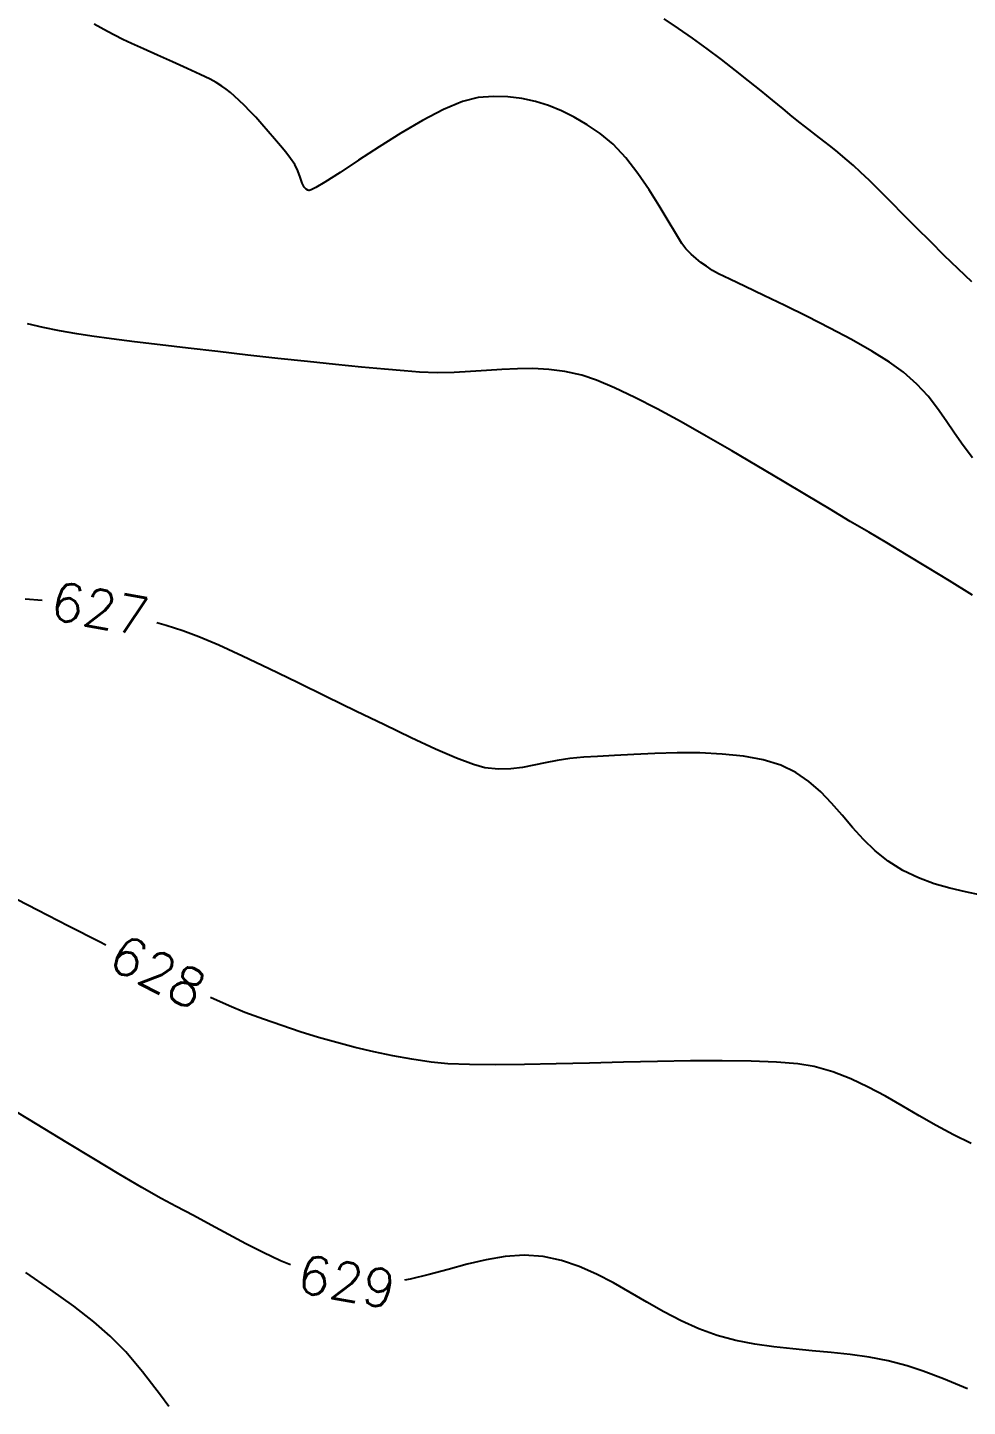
# Model space of a CAD drawing. Header units: feet. Extents: x 26064 to 27719, y 16802 to 28989.
# Drawn here: x 26317.5 to 26376.8, y 17744.7 to 17831.7 of the extents above; entities that cross this region are included whole.
import ezdxf

# ---------------------------------------------------------------- set-up
doc = ezdxf.new("R2010")
doc.units = ezdxf.units.FT
doc.header["$LTSCALE"] = 50
doc.header["$MEASUREMENT"] = 0
doc.linetypes.add('HIDDEN', pattern=[0.375, 0.25, -0.125])
doc.linetypes.add('HIDN25', pattern=[0.0938, 0.0625, -0.0313])
doc.layers.add('CONT-MJR', color=160, linetype='HIDDEN')
doc.layers.add('CONT-MNR', color=55, linetype='HIDN25')
doc.styles.add('l60', font='simplex', dxfattribs={"height": 2.4})

msp = doc.modelspace()

# ---------------------------------------------------------------- linework, layer by layer
at = {"layer": 'CONT-MJR', "color": 7}
for p, q in [((26322.14293, 17831.69951, 625), (26321.72305, 17831.92434, 625)), ((26322.56079, 17831.46961, 625), (26322.14293, 17831.69951, 625)), ((26323.01122, 17831.22767, 625), (26322.56079, 17831.46961, 625)), ((26323.52884, 17830.96672, 625), (26323.01122, 17831.22767, 625)), ((26324.07988, 17830.70887, 625), (26323.52884, 17830.96672, 625)), ((26324.83772, 17830.36527, 625), (26324.07988, 17830.70887, 625)), ((26325.72559, 17829.96707, 625), (26324.83772, 17830.36527, 625)), ((26326.66674, 17829.54539, 625), (26325.72559, 17829.96707, 625)), ((26327.58441, 17829.13138, 625), (26326.66674, 17829.54539, 625)), ((26328.40182, 17828.75617, 625), (26327.58441, 17829.13138, 625)), ((26329.04222, 17828.45091, 625), (26328.40182, 17828.75617, 625)), ((26329.42884, 17828.24672, 625), (26329.04222, 17828.45091, 625)), ((26329.76738, 17828.02911, 625), (26329.42884, 17828.24672, 625)), ((26330.05292, 17827.82339, 625), (26329.76738, 17828.02911, 625)), ((26330.31418, 17827.61247, 625), (26330.05292, 17827.82339, 625)), ((26330.5799, 17827.37927, 625), (26330.31418, 17827.61247, 625)), ((26330.87884, 17827.10672, 625), (26330.5799, 17827.37927, 625)), ((26331.20931, 17826.79126, 625), (26330.87884, 17827.10672, 625)), ((26331.55293, 17826.44026, 625), (26331.20931, 17826.79126, 625)), ((26344.95811, 17827.05141, 625), (26343.76486, 17826.55097, 625)), ((26345.95884, 17827.29672, 625), (26344.95811, 17827.05141, 625)), ((26346.91517, 17827.3601, 625), (26345.95884, 17827.29672, 625)), ((26347.82848, 17827.33989, 625), (26346.91517, 17827.3601, 625)), ((26348.70628, 17827.2382, 625), (26347.82848, 17827.33989, 625)), ((26349.55611, 17827.05719, 625), (26348.70628, 17827.2382, 625)), ((26350.38548, 17826.79896, 625), (26349.55611, 17827.05719, 625)), ((26351.20192, 17826.46567, 625), (26350.38548, 17826.79896, 625)), ((26331.91331, 17826.05299, 625), (26331.55293, 17826.44026, 625)), ((26332.29407, 17825.62872, 625), (26331.91331, 17826.05299, 625)), ((26342.4455, 17825.86268, 625), (26341.06647, 17825.05382, 625)), ((26343.76486, 17826.55097, 625), (26342.4455, 17825.86268, 625)), ((26352.01294, 17826.05945, 625), (26351.20192, 17826.46567, 625)), ((26352.82607, 17825.58242, 625), (26352.01294, 17826.05945, 625)), ((26332.69884, 17825.16672, 625), (26332.29407, 17825.62872, 625)), ((26333.10181, 17824.70072, 625), (26332.69884, 17825.16672, 625)), ((26341.06647, 17825.05382, 625), (26339.69418, 17824.19169, 625)), ((26353.64884, 17825.03672, 625), (26352.82607, 17825.58242, 625)), ((26354.47051, 17824.34932, 625), (26353.64884, 17825.03672, 625)), ((26333.4734, 17824.26248, 625), (26333.10181, 17824.70072, 625)), ((26333.8115, 17823.84822, 625), (26333.4734, 17824.26248, 625)), ((26339.69418, 17824.19169, 625), (26338.39507, 17823.34355, 625)), ((26355.26681, 17823.48699, 625), (26354.47051, 17824.34932, 625)), ((26334.11401, 17823.45422, 625), (26333.8115, 17823.84822, 625)), ((26334.37884, 17823.07672, 625), (26334.11401, 17823.45422, 625)), ((26338.39507, 17823.34355, 625), (26337.23555, 17822.5767, 625)), ((26356.02492, 17822.51156, 625), (26355.26681, 17823.48699, 625)), ((26334.57914, 17822.68334, 625), (26334.37884, 17823.07672, 625)), ((26334.72063, 17822.2756, 625), (26334.57914, 17822.68334, 625)), ((26334.84996, 17821.90054, 625), (26334.72063, 17822.2756, 625)), ((26337.23555, 17822.5767, 625), (26336.28205, 17821.95842, 625)), ((26356.73202, 17821.48488, 625), (26356.02492, 17822.51156, 625)), ((26334.97603, 17821.65565, 625), (26334.84996, 17821.90054, 625)), ((26335.09946, 17821.51997, 625), (26334.97603, 17821.65565, 625)), ((26335.20109, 17821.45802, 625), (26335.09946, 17821.51997, 625)), ((26335.25883, 17821.43672, 625), (26335.20109, 17821.45802, 625)), ((26335.29697, 17821.43469, 625), (26335.25883, 17821.43672, 625)), ((26335.41975, 17821.47054, 625), (26335.29697, 17821.43469, 625)), ((26335.71223, 17821.61599, 625), (26335.41975, 17821.47054, 625)), ((26336.28205, 17821.95842, 625), (26335.71223, 17821.61599, 625)), ((26357.37531, 17820.46877, 625), (26356.73202, 17821.48488, 625)), ((26357.94194, 17819.52506, 625), (26357.37531, 17820.46877, 625)), ((26358.41912, 17818.71559, 625), (26357.94194, 17819.52506, 625)), ((26358.79403, 17818.1022, 625), (26358.41912, 17818.71559, 625)), ((26359.05384, 17817.74672, 625), (26358.79403, 17818.1022, 625)), ((26359.38824, 17817.41408, 625), (26359.05384, 17817.74672, 625)), ((26359.6968, 17817.13939, 625), (26359.38824, 17817.41408, 625)), ((26360.00666, 17816.89552, 625), (26359.6968, 17817.13939, 625)), ((26360.34495, 17816.65534, 625), (26360.00666, 17816.89552, 625)), ((26360.73884, 17816.39172, 625), (26360.34495, 17816.65534, 625)), ((26361.11886, 17816.18534, 625), (26360.73884, 17816.39172, 625)), ((26361.82639, 17815.83905, 625), (26361.11886, 17816.18534, 625)), ((26362.79994, 17815.37431, 625), (26361.82639, 17815.83905, 625)), ((26363.97806, 17814.81257, 625), (26362.79994, 17815.37431, 625)), ((26365.29926, 17814.17529, 625), (26363.97806, 17814.81257, 625)), ((26366.70207, 17813.48392, 625), (26365.29926, 17814.17529, 625)), ((26368.12503, 17812.75992, 625), (26366.70207, 17813.48392, 625)), ((26369.50666, 17812.02475, 625), (26368.12503, 17812.75992, 625)), ((26370.78548, 17811.29985, 625), (26369.50666, 17812.02475, 625)), ((26371.90003, 17810.60669, 625), (26370.78548, 17811.29985, 625)), ((26372.78883, 17809.96672, 625), (26371.90003, 17810.60669, 625)), ((26373.6291, 17809.21739, 625), (26372.78883, 17809.96672, 625)), ((26374.3299, 17808.45412, 625), (26373.6291, 17809.21739, 625)), ((26374.93123, 17807.68115, 625), (26374.3299, 17808.45412, 625)), ((26375.47305, 17806.90271, 625), (26374.93123, 17807.68115, 625)), ((26375.99535, 17806.12303, 625), (26375.47305, 17806.90271, 625)), ((26376.5381, 17805.34636, 625), (26375.99535, 17806.12303, 625)), ((26377.14128, 17804.57692, 625), (26376.5381, 17805.34636, 625)), ((26318.99583, 17752.08029, 630), (26317.41168, 17753.17395, 630)), ((26320.4377, 17751.03418, 630), (26318.99583, 17752.08029, 630)), ((26321.69923, 17750.05458, 630), (26320.4377, 17751.03418, 630)), ((26322.7424, 17749.16048, 630), (26321.69923, 17750.05458, 630)), ((26323.71512, 17748.16562, 630), (26322.7424, 17749.16048, 630)), ((26324.77806, 17746.90569, 630), (26323.71512, 17748.16562, 630)), ((26325.91229, 17745.43256, 630), (26324.77806, 17746.90569, 630)), ((26326.43064, 17744.71858, 630), (26325.91229, 17745.43256, 630))]:
    msp.add_line(p, q, dxfattribs=at)
at = {"layer": 'CONT-MNR', "color": 7, "extrusion": (-0.566668, -0.823946, 0)}
msp.add_line((26358.59783, 17831.65137, 624), (26357.69244, 17832.27405, 624), dxfattribs=at)
at = {"layer": 'CONT-MNR', "color": 7, "extrusion": (-0.573735, -0.819041, 0)}
msp.add_line((26359.46369, 17831.04483, 624), (26358.59783, 17831.65137, 624), dxfattribs=at)
at = {"layer": 'CONT-MNR', "color": 7, "extrusion": (-0.585379, -0.810759, 0)}
msp.add_line((26360.39394, 17830.37318, 624), (26359.46369, 17831.04483, 624), dxfattribs=at)
at = {"layer": 'CONT-MNR', "color": 7, "extrusion": (-0.599584, -0.800312, 0)}
msp.add_line((26361.3015, 17829.69325, 624), (26360.39394, 17830.37318, 624), dxfattribs=at)
at = {"layer": 'CONT-MNR', "color": 7}
for p, q in [((26362.17738, 17829.01709, 624), (26361.3015, 17829.69325, 624)), ((26367.29812, 17824.90841, 624), (26366.80884, 17825.28661, 624)), ((26368.63852, 17823.85594, 624), (26368.19219, 17824.21486, 624)), ((26369.1121, 17823.45986, 624), (26368.63852, 17823.85594, 624)), ((26370.07968, 17822.59245, 624), (26369.63369, 17823.00483, 624)), ((26371.28038, 17821.41715, 624), (26370.63375, 17822.05674, 624)), ((26372.78919, 17819.9041, 624), (26372.00404, 17820.69312, 624)), ((26376.23406, 17816.48709, 624), (26375.35826, 17817.34159, 624)), ((26321.58397, 17812.24764, 626), (26320.62527, 17812.3886, 626)), ((26322.81138, 17812.08182, 626), (26321.58397, 17812.24764, 626)), ((26325.89374, 17811.69569, 626), (26324.26286, 17811.89617, 626)), ((26327.65937, 17811.48539, 626), (26325.89374, 17811.69569, 626)), ((26333.31817, 17810.84578, 626), (26331.41624, 17811.05543, 626)), ((26336.94573, 17810.46225, 626), (26335.17622, 17810.64639, 626)), ((26349.40756, 17810.19771, 626), (26348.42634, 17810.1915, 626)), ((26353.42227, 17809.4676, 626), (26352.48527, 17809.7786, 626)), ((26354.54915, 17808.99352, 626), (26353.42227, 17809.4676, 626)), ((26355.8348, 17808.3803, 626), (26354.54915, 17808.99352, 626)), ((26360.33357, 17805.94555, 626), (26358.7581, 17806.83235, 626)), ((26366.66897, 17802.20534, 626), (26365.14227, 17803.12141, 626)), ((26369.42155, 17800.55497, 626), (26368.10576, 17801.34187, 626)), ((26370.58527, 17799.8686, 626), (26369.42155, 17800.55497, 626)), ((26318.4456, 17795.5637, 627), (26317.36655, 17795.65416, 627)), ((26326.27104, 17793.98607, 627), (26325.68224, 17794.16006, 627)), ((26327.32655, 17793.65416, 627), (26326.27104, 17793.98607, 627)), ((26334.54096, 17790.39874, 627), (26332.75772, 17791.26343, 627)), ((26338.23402, 17788.59027, 627), (26336.38468, 17789.4962, 627)), ((26341.73018, 17786.90616, 627), (26340.03414, 17787.71544, 627)), ((26355.76639, 17785.85276, 627), (26354.54541, 17785.78077, 627)), ((26357.10032, 17785.91534, 627), (26355.76639, 17785.85276, 627)), ((26346.37655, 17785.01416, 627), (26345.64533, 17785.21645, 627)), ((26352.61655, 17785.67416, 627), (26351.72878, 17785.60659, 627)), ((26365.03655, 17785.17416, 627), (26363.93967, 17785.51267, 627)), ((26365.97987, 17784.7135, 627), (26365.03655, 17785.17416, 627)), ((26367.55951, 17783.48793, 627), (26366.81174, 17784.14338, 627)), ((26370.25661, 17780.49457, 627), (26369.57173, 17781.25045, 627)), ((26371.81167, 17779.11233, 627), (26370.99414, 17779.77384, 627)), ((26376.68947, 17777.18126, 627), (26375.69694, 17777.41118, 627)), ((26331.23698, 17769.57672, 628), (26330.24694, 17769.98433, 628)), ((26334.71852, 17768.36276, 628), (26333.56266, 17768.74497, 628)), ((26340.55991, 17766.84019, 628), (26339.37237, 17767.08857, 628)), ((26341.76368, 17766.62247, 628), (26340.55991, 17766.84019, 628)), ((26342.98698, 17766.43672, 628), (26341.76368, 17766.62247, 628)), ((26347.0412, 17766.28093, 628), (26345.41156, 17766.29258, 628)), ((26348.87906, 17766.29806, 628), (26347.0412, 17766.28093, 628)), ((26350.87263, 17766.33535, 628), (26348.87906, 17766.29806, 628)), ((26355.11683, 17766.43598, 628), (26352.96939, 17766.3842, 628)), ((26359.35371, 17766.51386, 628), (26357.26245, 17766.48207, 628)), ((26361.33813, 17766.52274, 628), (26359.35371, 17766.51386, 628)), ((26364.77634, 17766.43726, 628), (26363.16317, 17766.50008, 628)), ((26369.46283, 17765.38165, 628), (26368.33092, 17765.81904, 628)), ((26370.56274, 17764.86574, 628), (26369.46283, 17765.38165, 628)), ((26371.64066, 17764.29252, 628), (26370.56274, 17764.86574, 628)), ((26318.13224, 17762.50328, 629), (26316.26003, 17763.64582, 629)), ((26377.05077, 17761.30864, 628), (26375.93263, 17761.85044, 628)), ((26325.9405, 17757.83928, 629), (26324.73148, 17758.52901, 629)), ((26326.88583, 17757.33303, 629), (26325.9405, 17757.83928, 629)), ((26327.99731, 17756.75458, 629), (26326.88583, 17757.33303, 629)), ((26329.09782, 17756.16032, 629), (26327.99731, 17756.75458, 629)), ((26330.19201, 17755.56429, 629), (26329.09782, 17756.16032, 629)), ((26332.38011, 17754.42317, 629), (26331.28456, 17754.98056, 629)), ((26334.10944, 17753.64653, 629), (26333.48331, 17753.90616, 629)), ((26345.26493, 17753.68569, 629), (26344.06425, 17753.36166, 629)), ((26347.66124, 17754.17089, 629), (26346.46417, 17753.96872, 629)), ((26353.41696, 17753.06779, 629), (26352.3292, 17753.54789, 629)), ((26359.86434, 17749.60566, 629), (26358.74557, 17750.11193, 629)), ((26364.6079, 17748.47789, 629), (26363.40954, 17748.65057, 629)), ((26371.82027, 17747.58915, 629), (26370.62103, 17747.81753, 629)), ((26374.02169, 17746.94622, 629), (26373.01583, 17747.28303, 629)), ((26375.30362, 17746.45437, 629), (26374.02169, 17746.94622, 629))]:
    msp.add_line(p, q, dxfattribs=at)
at = {"layer": 'CONT-MNR', "color": 7, "extrusion": (0.620192, 0.78445, 0)}
msp.add_line((26363.01257, 17828.35678, 624), (26362.17738, 17829.01709, 624), dxfattribs=at)
at = {"layer": 'CONT-MNR', "color": 7, "extrusion": (-0.627107, -0.778933, 0)}
msp.add_line((26363.7981, 17827.72436, 624), (26363.01257, 17828.35678, 624), dxfattribs=at)
at = {"layer": 'CONT-MNR', "color": 7, "extrusion": (0.6318, 0.775131, 0)}
msp.add_line((26364.52497, 17827.1319, 624), (26363.7981, 17827.72436, 624), dxfattribs=at)
at = {"layer": 'CONT-MNR', "color": 7, "extrusion": (-0.634003, -0.77333, 0)}
msp.add_line((26365.18419, 17826.59145, 624), (26364.52497, 17827.1319, 624), dxfattribs=at)
at = {"layer": 'CONT-MNR', "color": 7, "extrusion": (-0.63302, -0.774135, 0)}
msp.add_line((26365.76676, 17826.11508, 624), (26365.18419, 17826.59145, 624), dxfattribs=at)
at = {"layer": 'CONT-MNR', "color": 7, "extrusion": (0.62727, 0.778802, 0)}
msp.add_line((26366.26369, 17825.71483, 624), (26365.76676, 17826.11508, 624), dxfattribs=at)
at = {"layer": 'CONT-MNR', "color": 7, "extrusion": (-0.617723, -0.786396, 0)}
msp.add_line((26366.80884, 17825.28661, 624), (26366.26369, 17825.71483, 624), dxfattribs=at)
at = {"layer": 'CONT-MNR', "color": 7, "extrusion": (-0.610379, -0.792109, 0)}
msp.add_line((26367.75231, 17824.55842, 624), (26367.29812, 17824.90841, 624), dxfattribs=at)
at = {"layer": 'CONT-MNR', "color": 7, "extrusion": (-0.61554, -0.788106, 0)}
msp.add_line((26368.19219, 17824.21486, 624), (26367.75231, 17824.55842, 624), dxfattribs=at)
at = {"layer": 'CONT-MNR', "color": 7, "extrusion": (0.657385, 0.753554, 0)}
msp.add_line((26369.63369, 17823.00483, 624), (26369.1121, 17823.45986, 624), dxfattribs=at)
at = {"layer": 'CONT-MNR', "color": 7, "extrusion": (0.695092, 0.718921, 0)}
msp.add_line((26370.63375, 17822.05674, 624), (26370.07968, 17822.59245, 624), dxfattribs=at)
at = {"layer": 'CONT-MNR', "color": 7, "extrusion": (0.707289, 0.706924, 0)}
msp.add_line((26372.00404, 17820.69312, 624), (26371.28038, 17821.41715, 624), dxfattribs=at)
at = {"layer": 'CONT-MNR', "color": 7, "extrusion": (0.70857, 0.70564, 0)}
msp.add_line((26373.62029, 17819.06954, 624), (26372.78919, 17819.9041, 624), dxfattribs=at)
at = {"layer": 'CONT-MNR', "color": 7, "extrusion": (-0.706744, -0.707469, 0)}
msp.add_line((26374.48183, 17818.20889, 624), (26373.62029, 17819.06954, 624), dxfattribs=at)
at = {"layer": 'CONT-MNR', "color": 7, "extrusion": (0.703394, 0.7108, 0)}
msp.add_line((26375.35826, 17817.34159, 624), (26374.48183, 17818.20889, 624), dxfattribs=at)
at = {"layer": 'CONT-MNR', "color": 7, "extrusion": (-0.691223, -0.722642, 0)}
msp.add_line((26377.09369, 17815.66483, 624), (26376.23406, 17816.48709, 624), dxfattribs=at)
at = {"layer": 'CONT-MNR', "color": 7, "extrusion": (-0.226002, -0.974127, 0)}
msp.add_line((26318.50159, 17812.79223, 626), (26317.52202, 17813.0195, 626), dxfattribs=at)
at = {"layer": 'CONT-MNR', "color": 7, "extrusion": (-0.202462, -0.97929, 0)}
msp.add_line((26319.53049, 17812.57952, 626), (26318.50159, 17812.79223, 626), dxfattribs=at)
at = {"layer": 'CONT-MNR', "color": 7, "extrusion": (-0.171798, -0.985132, 0)}
msp.add_line((26320.62527, 17812.3886, 626), (26319.53049, 17812.57952, 626), dxfattribs=at)
at = {"layer": 'CONT-MNR', "color": 7, "extrusion": (-0.126874, -0.991919, 0)}
msp.add_line((26324.26286, 17811.89617, 626), (26322.81138, 17812.08182, 626), dxfattribs=at)
at = {"layer": 'CONT-MNR', "color": 7, "extrusion": (-0.115137, -0.99335, 0)}
msp.add_line((26329.51509, 17811.2703, 626), (26327.65937, 17811.48539, 626), dxfattribs=at)
at = {"layer": 'CONT-MNR', "color": 7, "extrusion": (-0.112308, -0.993673, 0)}
msp.add_line((26331.41624, 17811.05543, 626), (26329.51509, 17811.2703, 626), dxfattribs=at)
at = {"layer": 'CONT-MNR', "color": 7, "extrusion": (-0.106703, -0.994291, 0)}
msp.add_line((26335.17622, 17810.64639, 626), (26333.31817, 17810.84578, 626), dxfattribs=at)
at = {"layer": 'CONT-MNR', "color": 7, "extrusion": (-0.099642, -0.995023, 0)}
msp.add_line((26338.58205, 17810.29839, 626), (26336.94573, 17810.46225, 626), dxfattribs=at)
at = {"layer": 'CONT-MNR', "color": 7, "extrusion": (-0.094587, -0.995517, 0)}
msp.add_line((26340.04052, 17810.15981, 626), (26338.58205, 17810.29839, 626), dxfattribs=at)
at = {"layer": 'CONT-MNR', "color": 7, "extrusion": (-0.087265, -0.996185, 0)}
msp.add_line((26341.27647, 17810.05155, 626), (26340.04052, 17810.15981, 626), dxfattribs=at)
at = {"layer": 'CONT-MNR', "color": 7, "extrusion": (0.06979, -0.997562, 0)}
msp.add_line((26346.46555, 17810.07648, 626), (26345.46416, 17810.00642, 626), dxfattribs=at)
at = {"layer": 'CONT-MNR', "color": 7, "extrusion": (0.069112, -0.997609, 0)}
msp.add_line((26347.44931, 17810.14463, 626), (26346.46555, 17810.07648, 626), dxfattribs=at)
at = {"layer": 'CONT-MNR', "color": 7, "extrusion": (0.047916, -0.998851, 0)}
msp.add_line((26348.42634, 17810.1915, 626), (26347.44931, 17810.14463, 626), dxfattribs=at)
at = {"layer": 'CONT-MNR', "color": 7, "extrusion": (-0.053951, -0.998544, 0)}
msp.add_line((26350.40385, 17810.14388, 626), (26349.40756, 17810.19771, 626), dxfattribs=at)
at = {"layer": 'CONT-MNR', "color": 7, "extrusion": (-0.129249, -0.991612, 0)}
msp.add_line((26351.42612, 17810.01064, 626), (26350.40385, 17810.14388, 626), dxfattribs=at)
at = {"layer": 'CONT-MNR', "color": 7, "extrusion": (-0.075087, -0.997177, 0)}
msp.add_line((26342.24527, 17809.9786, 626), (26341.27647, 17810.05155, 626), dxfattribs=at)
at = {"layer": 'CONT-MNR', "color": 7, "extrusion": (-0.036142, -0.999347, 0)}
msp.add_line((26343.36493, 17809.9381, 626), (26342.24527, 17809.9786, 626), dxfattribs=at)
at = {"layer": 'CONT-MNR', "color": 7, "extrusion": (0.014713, -0.999892, 0)}
msp.add_line((26344.43426, 17809.95384, 626), (26343.36493, 17809.9381, 626), dxfattribs=at)
at = {"layer": 'CONT-MNR', "color": 7, "extrusion": (0.050991, -0.998699, 0)}
msp.add_line((26345.46416, 17810.00642, 626), (26344.43426, 17809.95384, 626), dxfattribs=at)
at = {"layer": 'CONT-MNR', "color": 7, "extrusion": (-0.214005, -0.976833, 0)}
msp.add_line((26352.48527, 17809.7786, 626), (26351.42612, 17810.01064, 626), dxfattribs=at)
at = {"layer": 'CONT-MNR', "color": 7, "extrusion": (-0.458101, -0.8889, 0)}
msp.add_line((26357.24814, 17807.65192, 626), (26355.8348, 17808.3803, 626), dxfattribs=at)
at = {"layer": 'CONT-MNR', "color": 7, "extrusion": (-0.47704, -0.878882, 0)}
msp.add_line((26358.7581, 17806.83235, 626), (26357.24814, 17807.65192, 626), dxfattribs=at)
at = {"layer": 'CONT-MNR', "color": 7, "extrusion": (-0.500236, -0.865889, 0)}
msp.add_line((26361.94349, 17805.01548, 626), (26360.33357, 17805.94555, 626), dxfattribs=at)
at = {"layer": 'CONT-MNR', "color": 7, "extrusion": (-0.507175, -0.861843, 0)}
msp.add_line((26363.55675, 17804.06611, 626), (26361.94349, 17805.01548, 626), dxfattribs=at)
at = {"layer": 'CONT-MNR', "color": 7, "extrusion": (-0.511858, -0.85907, 0)}
msp.add_line((26365.14227, 17803.12141, 626), (26363.55675, 17804.06611, 626), dxfattribs=at)
at = {"layer": 'CONT-MNR', "color": 7, "extrusion": (-0.515107, -0.857126, 0)}
msp.add_line((26368.10576, 17801.34187, 626), (26366.66897, 17802.20534, 626), dxfattribs=at)
at = {"layer": 'CONT-MNR', "color": 7, "extrusion": (-0.507351, -0.861739, 0)}
msp.add_line((26371.72262, 17799.19898, 626), (26370.58527, 17799.8686, 626), dxfattribs=at)
at = {"layer": 'CONT-MNR', "color": 7, "extrusion": (-0.513211, -0.858263, 0)}
msp.add_line((26372.96645, 17798.45521, 626), (26371.72262, 17799.19898, 626), dxfattribs=at)
at = {"layer": 'CONT-MNR', "color": 7, "extrusion": (-0.517662, -0.855585, 0)}
msp.add_line((26374.29634, 17797.65058, 626), (26372.96645, 17798.45521, 626), dxfattribs=at)
at = {"layer": 'CONT-MNR', "color": 7, "extrusion": (-0.521183, -0.853445, 0)}
msp.add_line((26375.69185, 17796.79836, 626), (26374.29634, 17797.65058, 626), dxfattribs=at)
at = {"layer": 'CONT-MNR', "color": 7, "extrusion": (-0.524062, -0.85168, 0)}
msp.add_line((26377.13257, 17795.91185, 626), (26375.69185, 17796.79836, 626), dxfattribs=at)
at = {"layer": 'CONT-MNR', "color": 7, "extrusion": (0.347998, 0.937495, 0)}
msp.add_line((26328.31937, 17793.28563, 627), (26327.32655, 17793.65416, 627), dxfattribs=at)
at = {"layer": 'CONT-MNR', "color": 7, "extrusion": (-0.39321, -0.919449, 0)}
msp.add_line((26329.59207, 17792.74135, 627), (26328.31937, 17793.28563, 627), dxfattribs=at)
at = {"layer": 'CONT-MNR', "color": 7, "extrusion": (0.416201, 0.909272, 0)}
msp.add_line((26331.0898, 17792.05579, 627), (26329.59207, 17792.74135, 627), dxfattribs=at)
at = {"layer": 'CONT-MNR', "color": 7, "extrusion": (0.429101, 0.903256, 0)}
msp.add_line((26332.75772, 17791.26343, 627), (26331.0898, 17792.05579, 627), dxfattribs=at)
at = {"layer": 'CONT-MNR', "color": 7, "extrusion": (0.43967, 0.898159, 0)}
msp.add_line((26336.38468, 17789.4962, 627), (26334.54096, 17790.39874, 627), dxfattribs=at)
at = {"layer": 'CONT-MNR', "color": 7, "extrusion": (0.437103, 0.899411, 0)}
msp.add_line((26340.03414, 17787.71544, 627), (26338.23402, 17788.59027, 627), dxfattribs=at)
at = {"layer": 'CONT-MNR', "color": 7, "extrusion": (-0.418961, -0.908004, 0)}
msp.add_line((26343.2673, 17786.19693, 627), (26341.73018, 17786.90616, 627), dxfattribs=at)
at = {"layer": 'CONT-MNR', "color": 7, "extrusion": (-0.398356, -0.917231, 0)}
msp.add_line((26344.59063, 17785.6222, 627), (26343.2673, 17786.19693, 627), dxfattribs=at)
at = {"layer": 'CONT-MNR', "color": 7, "extrusion": (0.048073, -0.998844, 0)}
msp.add_line((26353.48094, 17785.71577, 627), (26352.61655, 17785.67416, 627), dxfattribs=at)
at = {"layer": 'CONT-MNR', "color": 7, "extrusion": (0.060953, -0.998141, 0)}
msp.add_line((26354.54541, 17785.78077, 627), (26353.48094, 17785.71577, 627), dxfattribs=at)
at = {"layer": 'CONT-MNR', "color": 7, "extrusion": (0.026181, -0.999657, 0)}
msp.add_line((26358.50365, 17785.9521, 627), (26357.10032, 17785.91534, 627), dxfattribs=at)
at = {"layer": 'CONT-MNR', "color": 7, "extrusion": (-0.003835, -0.999993, 0)}
msp.add_line((26359.9328, 17785.94662, 627), (26358.50365, 17785.9521, 627), dxfattribs=at)
at = {"layer": 'CONT-MNR', "color": 7, "extrusion": (-0.045386, -0.99897, 0)}
msp.add_line((26361.34423, 17785.88249, 627), (26359.9328, 17785.94662, 627), dxfattribs=at)
at = {"layer": 'CONT-MNR', "color": 7, "extrusion": (-0.10254, -0.994729, 0)}
msp.add_line((26362.69438, 17785.74331, 627), (26361.34423, 17785.88249, 627), dxfattribs=at)
at = {"layer": 'CONT-MNR', "color": 7, "extrusion": (-0.182112, -0.983278, 0)}
msp.add_line((26363.93967, 17785.51267, 627), (26362.69438, 17785.74331, 627), dxfattribs=at)
at = {"layer": 'CONT-MNR', "color": 7, "extrusion": (0.359048, 0.933319, 0)}
msp.add_line((26345.64533, 17785.21645, 627), (26344.59063, 17785.6222, 627), dxfattribs=at)
at = {"layer": 'CONT-MNR', "color": 7, "extrusion": (-0.100267, -0.994961, 0)}
msp.add_line((26347.22793, 17784.92837, 627), (26346.37655, 17785.01416, 627), dxfattribs=at)
at = {"layer": 'CONT-MNR', "color": 7, "extrusion": (0.018768, -0.999824, 0)}
msp.add_line((26348.00772, 17784.94301, 627), (26347.22793, 17784.92837, 627), dxfattribs=at)
at = {"layer": 'CONT-MNR', "color": 7, "extrusion": (0.120266, -0.992742, 0)}
msp.add_line((26348.74154, 17785.0319, 627), (26348.00772, 17784.94301, 627), dxfattribs=at)
at = {"layer": 'CONT-MNR', "color": 7, "extrusion": (0.188564, -0.982061, 0)}
msp.add_line((26349.45496, 17785.16889, 627), (26348.74154, 17785.0319, 627), dxfattribs=at)
at = {"layer": 'CONT-MNR', "color": 7, "extrusion": (0.215894, -0.976417, 0)}
msp.add_line((26350.17357, 17785.32778, 627), (26349.45496, 17785.16889, 627), dxfattribs=at)
at = {"layer": 'CONT-MNR', "color": 7, "extrusion": (0.202075, -0.97937, 0)}
msp.add_line((26350.92299, 17785.48241, 627), (26350.17357, 17785.32778, 627), dxfattribs=at)
at = {"layer": 'CONT-MNR', "color": 7, "extrusion": (0.152319, -0.988331, 0)}
msp.add_line((26351.72878, 17785.60659, 627), (26350.92299, 17785.48241, 627), dxfattribs=at)
at = {"layer": 'CONT-MNR', "color": 7, "extrusion": (-0.565317, -0.824874, 0)}
msp.add_line((26366.81174, 17784.14338, 627), (26365.97987, 17784.7135, 627), dxfattribs=at)
at = {"layer": 'CONT-MNR', "color": 7, "extrusion": (0.719889, 0.69409, 0)}
msp.add_line((26368.25053, 17782.77122, 627), (26367.55951, 17783.48793, 627), dxfattribs=at)
at = {"layer": 'CONT-MNR', "color": 7, "extrusion": (0.751589, 0.659631, 0)}
msp.add_line((26368.91216, 17782.01736, 627), (26368.25053, 17782.77122, 627), dxfattribs=at)
at = {"layer": 'CONT-MNR', "color": 7, "extrusion": (0.758171, 0.652055, 0)}
msp.add_line((26369.57173, 17781.25045, 627), (26368.91216, 17782.01736, 627), dxfattribs=at)
at = {"layer": 'CONT-MNR', "color": 7, "extrusion": (-0.698918, -0.715202, 0)}
msp.add_line((26370.99414, 17779.77384, 627), (26370.25661, 17780.49457, 627), dxfattribs=at)
at = {"layer": 'CONT-MNR', "color": 7, "extrusion": (-0.530077, -0.84795, 0)}
msp.add_line((26372.73655, 17778.53416, 627), (26371.81167, 17779.11233, 627), dxfattribs=at)
at = {"layer": 'CONT-MNR', "color": 7, "extrusion": (-0.429697, -0.902973, 0)}
msp.add_line((26373.72307, 17778.06471, 627), (26372.73655, 17778.53416, 627), dxfattribs=at)
at = {"layer": 'CONT-MNR', "color": 7, "extrusion": (-0.348595, -0.937274, 0)}
msp.add_line((26374.709, 17777.69802, 627), (26373.72307, 17778.06471, 627), dxfattribs=at)
at = {"layer": 'CONT-MNR', "color": 7, "extrusion": (0.453954, 0.891025, 0)}
msp.add_line((26318.14758, 17776.0332, 628), (26316.23386, 17777.00819, 628), dxfattribs=at)
at = {"layer": 'CONT-MNR', "color": 7, "extrusion": (-0.278832, -0.96034, 0)}
msp.add_line((26375.69694, 17777.41118, 627), (26374.709, 17777.69802, 627), dxfattribs=at)
at = {"layer": 'CONT-MNR', "color": 7, "extrusion": (-0.192289, -0.981338, 0)}
msp.add_line((26377.6892, 17776.98537, 627), (26376.68947, 17777.18126, 627), dxfattribs=at)
at = {"layer": 'CONT-MNR', "color": 7, "extrusion": (0.4563, 0.889826, 0)}
msp.add_line((26320.1072, 17775.02831, 628), (26318.14758, 17776.0332, 628), dxfattribs=at)
at = {"layer": 'CONT-MNR', "color": 7, "extrusion": (-0.456729, -0.889606, 0)}
msp.add_line((26322.06659, 17774.02235, 628), (26320.1072, 17775.02831, 628), dxfattribs=at)
at = {"layer": 'CONT-MNR', "color": 7, "extrusion": (-0.455277, -0.89035, 0)}
msp.add_line((26322.46085, 17773.82074, 628), (26322.06659, 17774.02235, 628), dxfattribs=at)
at = {"layer": 'CONT-MNR', "color": 7, "extrusion": (0.415889, 0.909416, 0)}
msp.add_line((26330.24694, 17769.98433, 628), (26329.05649, 17770.52874, 628), dxfattribs=at)
at = {"layer": 'CONT-MNR', "color": 7, "extrusion": (-0.343564, -0.939129, 0)}
msp.add_line((26332.40325, 17769.15006, 628), (26331.23698, 17769.57672, 628), dxfattribs=at)
at = {"layer": 'CONT-MNR', "color": 7, "extrusion": (0.329836, 0.944038, 0)}
msp.add_line((26333.56266, 17768.74497, 628), (26332.40325, 17769.15006, 628), dxfattribs=at)
at = {"layer": 'CONT-MNR', "color": 7, "extrusion": (-0.295956, -0.955202, 0)}
msp.add_line((26335.87412, 17768.00471, 628), (26334.71852, 17768.36276, 628), dxfattribs=at)
at = {"layer": 'CONT-MNR', "color": 7, "extrusion": (0.275901, 0.961186, 0)}
msp.add_line((26337.03277, 17767.67213, 628), (26335.87412, 17768.00471, 628), dxfattribs=at)
at = {"layer": 'CONT-MNR', "color": 7, "extrusion": (-0.253902, -0.96723, 0)}
msp.add_line((26338.19775, 17767.36631, 628), (26337.03277, 17767.67213, 628), dxfattribs=at)
at = {"layer": 'CONT-MNR', "color": 7, "extrusion": (-0.230112, -0.973164, 0)}
msp.add_line((26339.37237, 17767.08857, 628), (26338.19775, 17767.36631, 628), dxfattribs=at)
at = {"layer": 'CONT-MNR', "color": 7, "extrusion": (-0.089698, -0.995969, 0)}
msp.add_line((26344.04265, 17766.34164, 628), (26342.98698, 17766.43672, 628), dxfattribs=at)
at = {"layer": 'CONT-MNR', "color": 7, "extrusion": (-0.035813, -0.999358, 0)}
msp.add_line((26345.41156, 17766.29258, 628), (26344.04265, 17766.34164, 628), dxfattribs=at)
at = {"layer": 'CONT-MNR', "color": 7, "extrusion": (0.023289, -0.999729, 0)}
msp.add_line((26352.96939, 17766.3842, 628), (26350.87263, 17766.33535, 628), dxfattribs=at)
at = {"layer": 'CONT-MNR', "color": 7, "extrusion": (0.021478, -0.999769, 0)}
msp.add_line((26357.26245, 17766.48207, 628), (26355.11683, 17766.43598, 628), dxfattribs=at)
at = {"layer": 'CONT-MNR', "color": 7, "extrusion": (-0.012415, -0.999923, 0)}
msp.add_line((26363.16317, 17766.50008, 628), (26361.33813, 17766.52274, 628), dxfattribs=at)
at = {"layer": 'CONT-MNR', "color": 7, "extrusion": (-0.082446, -0.996596, 0)}
msp.add_line((26366.12511, 17766.32568, 628), (26364.77634, 17766.43726, 628), dxfattribs=at)
at = {"layer": 'CONT-MNR', "color": 7, "extrusion": (-0.161597, -0.986857, 0)}
msp.add_line((26367.15698, 17766.15672, 628), (26366.12511, 17766.32568, 628), dxfattribs=at)
at = {"layer": 'CONT-MNR', "color": 7, "extrusion": (-0.276433, -0.961033, 0)}
msp.add_line((26368.33092, 17765.81904, 628), (26367.15698, 17766.15672, 628), dxfattribs=at)
at = {"layer": 'CONT-MNR', "color": 7, "extrusion": (0.496285, 0.86816, 0)}
msp.add_line((26372.70659, 17763.68317, 628), (26371.64066, 17764.29252, 628), dxfattribs=at)
at = {"layer": 'CONT-MNR', "color": 7, "extrusion": (-0.506055, -0.862501, 0)}
msp.add_line((26373.77056, 17763.05891, 628), (26372.70659, 17763.68317, 628), dxfattribs=at)
at = {"layer": 'CONT-MNR', "color": 7, "extrusion": (-0.520587, -0.853809, 0)}
msp.add_line((26319.95917, 17761.38936, 629), (26318.13224, 17762.50328, 629), dxfattribs=at)
at = {"layer": 'CONT-MNR', "color": 7, "extrusion": (-0.499425, -0.866357, 0)}
msp.add_line((26374.84257, 17762.44094, 628), (26373.77056, 17763.05891, 628), dxfattribs=at)
at = {"layer": 'CONT-MNR', "color": 7, "extrusion": (-0.476308, -0.879279, 0)}
msp.add_line((26375.93263, 17761.85044, 628), (26374.84257, 17762.44094, 628), dxfattribs=at)
at = {"layer": 'CONT-MNR', "color": 7, "extrusion": (0.518668, 0.854976, 0)}
msp.add_line((26321.69714, 17760.33503, 629), (26319.95917, 17761.38936, 629), dxfattribs=at)
at = {"layer": 'CONT-MNR', "color": 7, "extrusion": (0.514721, 0.857357, 0)}
msp.add_line((26323.30247, 17759.37125, 629), (26321.69714, 17760.33503, 629), dxfattribs=at)
at = {"layer": 'CONT-MNR', "color": 7, "extrusion": (0.507756, 0.861501, 0)}
msp.add_line((26324.73148, 17758.52901, 629), (26323.30247, 17759.37125, 629), dxfattribs=at)
at = {"layer": 'CONT-MNR', "color": 7, "extrusion": (0.471243, 0.882003, 0)}
msp.add_line((26331.28456, 17754.98056, 629), (26330.19201, 17755.56429, 629), dxfattribs=at)
at = {"layer": 'CONT-MNR', "color": 7, "extrusion": (-0.424351, -0.905498, 0)}
msp.add_line((26333.48331, 17753.90616, 629), (26332.38011, 17754.42317, 629), dxfattribs=at)
at = {"layer": 'CONT-MNR', "color": 7, "extrusion": (0.229702, -0.973261, 0)}
msp.add_line((26346.46417, 17753.96872, 629), (26345.26493, 17753.68569, 629), dxfattribs=at)
at = {"layer": 'CONT-MNR', "color": 7, "extrusion": (0.068008, -0.997685, 0)}
msp.add_line((26348.85538, 17754.25229, 629), (26347.66124, 17754.17089, 629), dxfattribs=at)
at = {"layer": 'CONT-MNR', "color": 7, "extrusion": (-0.066431, -0.997791, 0)}
msp.add_line((26350.04583, 17754.17303, 629), (26348.85538, 17754.25229, 629), dxfattribs=at)
at = {"layer": 'CONT-MNR', "color": 7, "extrusion": (-0.208024, -0.978124, 0)}
msp.add_line((26351.20907, 17753.92564, 629), (26350.04583, 17754.17303, 629), dxfattribs=at)
at = {"layer": 'CONT-MNR', "color": 7, "extrusion": (0.319551, 0.947569, 0)}
msp.add_line((26352.3292, 17753.54789, 629), (26351.20907, 17753.92564, 629), dxfattribs=at)
at = {"layer": 'CONT-MNR', "color": 7, "extrusion": (0.170423, -0.985371, 0)}
msp.add_line((26341.66163, 17752.75024, 629), (26341.31169, 17752.68972, 629), dxfattribs=at)
at = {"layer": 'CONT-MNR', "color": 7, "extrusion": (0.231846, -0.972752, 0)}
msp.add_line((26342.8629, 17753.03655, 629), (26341.66163, 17752.75024, 629), dxfattribs=at)
at = {"layer": 'CONT-MNR', "color": 7, "extrusion": (0.261226, -0.965278, 0)}
msp.add_line((26344.06425, 17753.36166, 629), (26342.8629, 17753.03655, 629), dxfattribs=at)
at = {"layer": 'CONT-MNR', "color": 7, "extrusion": (-0.461403, -0.887191, 0)}
msp.add_line((26354.48307, 17752.51334, 629), (26353.41696, 17753.06779, 629), dxfattribs=at)
at = {"layer": 'CONT-MNR', "color": 7, "extrusion": (-0.494801, -0.869006, 0)}
msp.add_line((26355.53826, 17751.91253, 629), (26354.48307, 17752.51334, 629), dxfattribs=at)
at = {"layer": 'CONT-MNR', "color": 7, "extrusion": (-0.506161, -0.862439, 0)}
msp.add_line((26356.59325, 17751.29336, 629), (26355.53826, 17751.91253, 629), dxfattribs=at)
at = {"layer": 'CONT-MNR', "color": 7, "extrusion": (0.496544, 0.868011, 0)}
msp.add_line((26357.65878, 17750.68382, 629), (26356.59325, 17751.29336, 629), dxfattribs=at)
at = {"layer": 'CONT-MNR', "color": 7, "extrusion": (-0.465685, -0.88495, 0)}
msp.add_line((26358.74557, 17750.11193, 629), (26357.65878, 17750.68382, 629), dxfattribs=at)
at = {"layer": 'CONT-MNR', "color": 7, "extrusion": (0.334764, 0.942302, 0)}
msp.add_line((26361.02583, 17749.19303, 629), (26359.86434, 17749.60566, 629), dxfattribs=at)
at = {"layer": 'CONT-MNR', "color": 7, "extrusion": (-0.25268, -0.96755, 0)}
msp.add_line((26362.21515, 17748.88243, 629), (26361.02583, 17749.19303, 629), dxfattribs=at)
at = {"layer": 'CONT-MNR', "color": 7, "extrusion": (0.190567, 0.981674, 0)}
msp.add_line((26363.40954, 17748.65057, 629), (26362.21515, 17748.88243, 629), dxfattribs=at)
at = {"layer": 'CONT-MNR', "color": 7, "extrusion": (-0.110101, -0.99392, 0)}
msp.add_line((26365.80914, 17748.34482, 629), (26364.6079, 17748.47789, 629), dxfattribs=at)
at = {"layer": 'CONT-MNR', "color": 7, "extrusion": (-0.093526, -0.995617, 0)}
msp.add_line((26367.01216, 17748.23182, 629), (26365.80914, 17748.34482, 629), dxfattribs=at)
at = {"layer": 'CONT-MNR', "color": 7, "extrusion": (-0.093065, -0.99566, 0)}
msp.add_line((26368.21588, 17748.1193, 629), (26367.01216, 17748.23182, 629), dxfattribs=at)
at = {"layer": 'CONT-MNR', "color": 7, "extrusion": (-0.108695, -0.994075, 0)}
msp.add_line((26369.4192, 17747.98773, 629), (26368.21588, 17748.1193, 629), dxfattribs=at)
at = {"layer": 'CONT-MNR', "color": 7, "extrusion": (-0.140217, -0.990121, 0)}
msp.add_line((26370.62103, 17747.81753, 629), (26369.4192, 17747.98773, 629), dxfattribs=at)
at = {"layer": 'CONT-MNR', "color": 7, "extrusion": (-0.248047, -0.968748, 0)}
msp.add_line((26373.01583, 17747.28303, 629), (26371.82027, 17747.58915, 629), dxfattribs=at)
at = {"layer": 'CONT-MNR', "color": 7, "extrusion": (-0.380619, -0.924732, 0)}
msp.add_line((26376.81534, 17745.83215, 629), (26375.30362, 17746.45437, 629), dxfattribs=at)

# ---------------------------------------------------------------- texts
at = {"layer": 'CONT-MNR', "color": 7, "style": 'l60'}
for s, rotation, p in [('627', 349.2820095, (26318.84368, 17794.44059, 627)), ('628', 333.1488806, (26322.45104, 17772.47297, 628)), ('629', 349.6794455, (26334.4137, 17751.96835, 629))]:
    msp.add_text(s, height=2.4, rotation=rotation, dxfattribs=at).set_placement(p)

doc.saveas('drawing.dxf')
